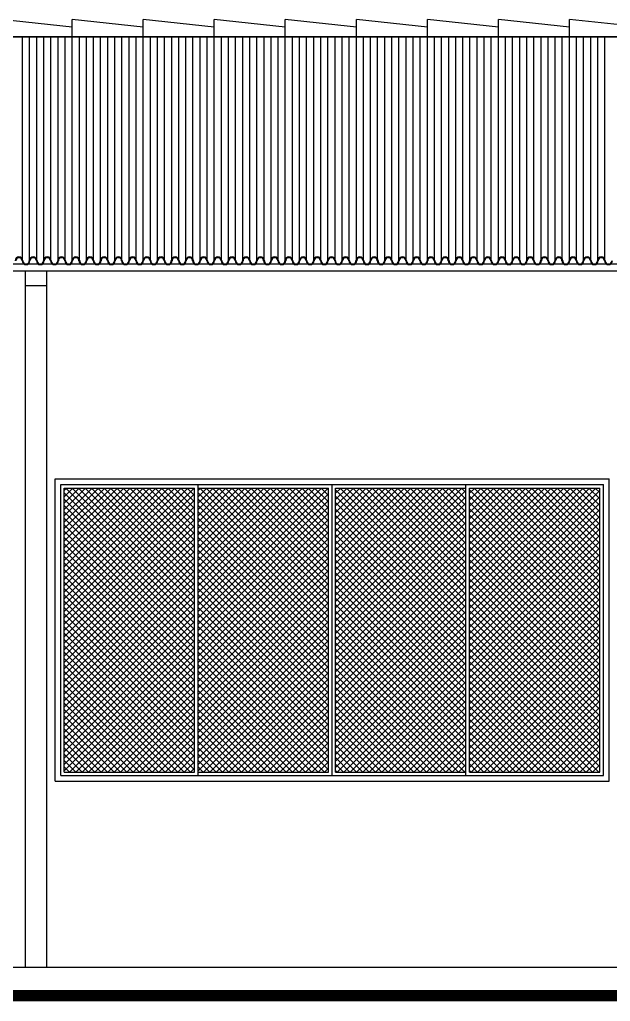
# Model space of a CAD drawing. Extents: x 5924 to 15219, y 2637 to 8140.
# Drawn here: x 10003 to 10419, y 6850 to 7541 of the extents above; entities that cross this region are included whole.
import ezdxf

# ---------------------------------------------------------------- set-up
doc = ezdxf.new("R2010")
doc.units = 0
doc.header["$LTSCALE"] = 35
for name, color, linetype in [('ESPECARQ', 2, 'CONTINUOUS'), ('ESTRUT', 12, 'CONTINUOUS'), ('GERAL', 7, 'CONTINUOUS'), ('HACHURA', 13, 'CONTINUOUS'), ('INDCORTE', 2, 'CONTINUOUS'), ('LINVISTA', 13, 'CONTINUOUS')]:
    doc.layers.add(name, color=color, linetype=linetype)

msp = doc.modelspace()

# ---------------------------------------------------------------- hatches: boundary and pattern name
at = {"layer": 'HACHURA'}
h = msp.add_hatch(dxfattribs=at)
h.set_pattern_fill('ANSI37', color=256, style=0)
h.paths.add_polyline_path([(9709.137, 7211.358), (9617.387, 7211.358), (9617.387, 7011.358), (9709.137, 7011.358)])
h.paths.add_polyline_path([(9803.387, 7211.358), (9711.637, 7211.358), (9711.637, 7011.358), (9803.387, 7011.358)])
h.paths.add_polyline_path([(9900.137, 7211.358), (9808.387, 7211.358), (9808.387, 7011.358), (9900.137, 7011.358)])
h.paths.add_polyline_path([(9994.387, 7211.358), (9902.637, 7211.358), (9902.637, 7011.358), (9994.387, 7011.358)])
h.paths.add_polyline_path([(10125.837, 7211.358), (10034.087, 7211.358), (10034.087, 7011.358), (10125.837, 7011.358)])
h.paths.add_polyline_path([(10220.087, 7211.358), (10128.337, 7211.358), (10128.337, 7011.358), (10220.087, 7011.358)])
h.paths.add_polyline_path([(10316.837, 7211.358), (10225.087, 7211.358), (10225.087, 7011.358), (10316.837, 7011.358)])
h.paths.add_polyline_path([(10411.087, 7211.358), (10319.337, 7211.358), (10319.337, 7011.358), (10411.087, 7011.358)])

# ---------------------------------------------------------------- linework, layer by layer
at = {"layer": 'ESPECARQ'}
for p, q in [((10027.587, 7217.858), (10417.587, 7217.858)), ((10027.587, 7004.858), (10027.587, 7217.858)), ((10031.587, 7008.858), (10031.587, 7213.858)), ((10031.587, 7213.858), (10413.587, 7213.858)), ((10128.337, 7008.858), (10128.337, 7213.858)), ((10222.587, 7008.858), (10222.587, 7213.858)), ((10316.837, 7008.858), (10316.837, 7213.858)), ((10413.587, 7008.858), (10413.587, 7213.858)), ((10417.587, 7004.858), (10417.587, 7217.858)), ((10034.087, 7211.358), (10125.837, 7211.358)), ((10034.087, 7011.358), (10034.087, 7211.358)), ((10125.837, 7011.358), (10125.837, 7211.358)), ((10128.337, 7211.358), (10220.087, 7211.358)), ((10220.087, 7011.358), (10220.087, 7211.358)), ((10225.087, 7211.358), (10316.837, 7211.358)), ((10225.087, 7011.358), (10225.087, 7211.358)), ((10319.337, 7211.358), (10411.087, 7211.358)), ((10319.337, 7011.358), (10319.337, 7211.358)), ((10411.087, 7011.358), (10411.087, 7211.358)), ((10034.087, 7011.358), (10125.837, 7011.358)), ((10128.337, 7011.358), (10220.087, 7011.358)), ((10225.087, 7011.358), (10316.837, 7011.358)), ((10319.337, 7011.358), (10411.087, 7011.358)), ((10027.587, 7004.858), (10417.587, 7004.858)), ((10031.587, 7008.858), (10413.587, 7008.858))]:
    msp.add_line(p, q, dxfattribs=at)
at = {"layer": 'ESTRUT'}
for p, q in [((10006.739, 6873.858), (10006.739, 7364.056)), ((10021.739, 6873.858), (10021.739, 7364.056)), ((10021.739, 7353.858), (10006.739, 7353.858)), ((7089.693, 6873.858), (11271.839, 6873.858))]:
    msp.add_line(p, q, dxfattribs=at)
at = {"layer": 'ESTRUT', "const_width": 8}
msp.add_lwpolyline([(6389.693, 6853.858), (12216.59, 6853.858)], dxfattribs=at)
at = {"layer": 'GERAL'}
for p, q in [((10039.693, 7536.073), (9989.693, 7541.271)), ((10089.693, 7536.073), (10039.693, 7541.271)), ((10039.693, 7529.073), (10039.693, 7541.271)), ((10139.693, 7536.073), (10089.693, 7541.271)), ((10089.693, 7529.073), (10089.693, 7541.271)), ((10189.693, 7536.073), (10139.693, 7541.271)), ((10139.693, 7529.073), (10139.693, 7541.271)), ((10239.693, 7536.073), (10189.693, 7541.271)), ((10189.693, 7529.073), (10189.693, 7541.271)), ((10289.693, 7536.073), (10239.693, 7541.271)), ((10239.693, 7529.073), (10239.693, 7541.271)), ((10339.693, 7536.073), (10289.693, 7541.271)), ((10289.693, 7529.073), (10289.693, 7541.271)), ((10389.693, 7536.073), (10339.693, 7541.271)), ((10339.693, 7529.073), (10339.693, 7541.271)), ((10439.693, 7536.073), (10389.693, 7541.271)), ((10389.693, 7529.073), (10389.693, 7541.271)), ((10039.693, 7529.073), (10039.693, 7536.073)), ((10089.693, 7529.073), (10089.693, 7536.073)), ((10139.693, 7529.073), (10139.693, 7536.073)), ((10189.693, 7529.073), (10189.693, 7536.073)), ((10239.693, 7529.073), (10239.693, 7536.073)), ((10289.693, 7529.073), (10289.693, 7536.073)), ((10339.693, 7529.073), (10339.693, 7536.073)), ((10389.693, 7529.073), (10389.693, 7536.073)), ((9989.693, 7529.073), (10039.693, 7529.073)), ((10039.693, 7529.073), (10089.693, 7529.073)), ((10089.693, 7529.073), (10139.693, 7529.073)), ((10139.693, 7529.073), (10189.693, 7529.073)), ((10189.693, 7529.073), (10239.693, 7529.073)), ((10239.693, 7529.073), (10289.693, 7529.073)), ((10289.693, 7529.073), (10339.693, 7529.073)), ((10339.693, 7529.073), (10389.693, 7529.073)), ((10389.693, 7529.073), (10439.693, 7529.073))]:
    msp.add_line(p, q, dxfattribs=at)
at = {"layer": 'HACHURA'}
for p, q in [((10009.693, 7371.411), (10009.693, 7373.862)), ((10009.693, 7372.508), (10009.693, 7373.862)), ((10019.693, 7371.411), (10019.693, 7373.862)), ((10019.693, 7372.508), (10019.693, 7373.862)), ((10029.693, 7371.411), (10029.693, 7373.862)), ((10029.693, 7372.508), (10029.693, 7373.862)), ((10039.693, 7371.411), (10039.693, 7373.862)), ((10039.693, 7372.508), (10039.693, 7373.862)), ((10049.693, 7371.411), (10049.693, 7373.862)), ((10049.693, 7372.508), (10049.693, 7373.862)), ((10059.693, 7371.411), (10059.693, 7373.862)), ((10059.693, 7372.508), (10059.693, 7373.862)), ((10069.693, 7371.411), (10069.693, 7373.862)), ((10069.693, 7372.508), (10069.693, 7373.862)), ((10079.693, 7371.411), (10079.693, 7373.862)), ((10079.693, 7372.508), (10079.693, 7373.862)), ((10089.693, 7371.411), (10089.693, 7373.862)), ((10089.693, 7372.508), (10089.693, 7373.862)), ((10099.693, 7371.411), (10099.693, 7373.862)), ((10099.693, 7372.508), (10099.693, 7373.862)), ((10109.693, 7371.411), (10109.693, 7373.862)), ((10109.693, 7372.508), (10109.693, 7373.862)), ((10119.693, 7371.411), (10119.693, 7373.862)), ((10119.693, 7372.508), (10119.693, 7373.862)), ((10129.693, 7371.411), (10129.693, 7373.862)), ((10129.693, 7372.508), (10129.693, 7373.862)), ((10139.693, 7371.411), (10139.693, 7373.862)), ((10139.693, 7372.508), (10139.693, 7373.862)), ((10149.693, 7371.411), (10149.693, 7373.862)), ((10149.693, 7372.508), (10149.693, 7373.862)), ((10159.693, 7371.411), (10159.693, 7373.862)), ((10159.693, 7372.508), (10159.693, 7373.862)), ((10169.693, 7371.411), (10169.693, 7373.862)), ((10169.693, 7372.508), (10169.693, 7373.862)), ((10179.693, 7371.411), (10179.693, 7373.862)), ((10179.693, 7372.508), (10179.693, 7373.862)), ((10189.693, 7371.411), (10189.693, 7373.862)), ((10189.693, 7372.508), (10189.693, 7373.862)), ((10199.693, 7371.411), (10199.693, 7373.862)), ((10199.693, 7372.508), (10199.693, 7373.862)), ((10209.693, 7371.411), (10209.693, 7373.862)), ((10209.693, 7372.508), (10209.693, 7373.862)), ((10219.693, 7371.411), (10219.693, 7373.862)), ((10219.693, 7372.508), (10219.693, 7373.862)), ((10229.693, 7371.411), (10229.693, 7373.862)), ((10229.693, 7372.508), (10229.693, 7373.862)), ((10239.693, 7371.411), (10239.693, 7373.862)), ((10239.693, 7372.508), (10239.693, 7373.862)), ((10249.693, 7371.411), (10249.693, 7373.862)), ((10249.693, 7372.508), (10249.693, 7373.862)), ((10259.693, 7371.411), (10259.693, 7373.862)), ((10259.693, 7372.508), (10259.693, 7373.862)), ((10269.693, 7371.411), (10269.693, 7373.862)), ((10269.693, 7372.508), (10269.693, 7373.862)), ((10279.693, 7371.411), (10279.693, 7373.862)), ((10279.693, 7372.508), (10279.693, 7373.862)), ((10289.693, 7371.411), (10289.693, 7373.862)), ((10289.693, 7372.508), (10289.693, 7373.862)), ((10299.693, 7371.411), (10299.693, 7373.862)), ((10299.693, 7372.508), (10299.693, 7373.862)), ((10309.693, 7371.411), (10309.693, 7373.862)), ((10309.693, 7372.508), (10309.693, 7373.862)), ((10319.693, 7371.411), (10319.693, 7373.862)), ((10319.693, 7372.508), (10319.693, 7373.862)), ((10329.693, 7371.411), (10329.693, 7373.862)), ((10329.693, 7372.508), (10329.693, 7373.862)), ((10339.693, 7371.411), (10339.693, 7373.862)), ((10339.693, 7372.508), (10339.693, 7373.862)), ((10349.693, 7371.411), (10349.693, 7373.862)), ((10349.693, 7372.508), (10349.693, 7373.862)), ((10359.693, 7371.411), (10359.693, 7373.862)), ((10359.693, 7372.508), (10359.693, 7373.862)), ((10369.693, 7371.411), (10369.693, 7373.862)), ((10369.693, 7372.508), (10369.693, 7373.862)), ((10379.693, 7371.411), (10379.693, 7373.862)), ((10379.693, 7372.508), (10379.693, 7373.862)), ((10389.693, 7371.411), (10389.693, 7373.862)), ((10389.693, 7372.508), (10389.693, 7373.862)), ((10399.693, 7371.411), (10399.693, 7373.862)), ((10399.693, 7372.508), (10399.693, 7373.862)), ((10409.693, 7371.411), (10409.693, 7373.862)), ((10409.693, 7372.508), (10409.693, 7373.862))]:
    msp.add_line(p, q, dxfattribs=at)
at = {"layer": 'INDCORTE'}
for p, q in [((10009.443, 7371.415), (10009.943, 7371.406)), ((10019.443, 7371.415), (10019.943, 7371.406)), ((10029.443, 7371.415), (10029.943, 7371.406)), ((10039.443, 7371.415), (10039.943, 7371.406)), ((10049.443, 7371.415), (10049.943, 7371.406)), ((10059.443, 7371.415), (10059.943, 7371.406)), ((10069.443, 7371.415), (10069.943, 7371.406)), ((10079.443, 7371.415), (10079.943, 7371.406)), ((10089.443, 7371.415), (10089.943, 7371.406)), ((10099.443, 7371.415), (10099.943, 7371.406)), ((10109.443, 7371.415), (10109.943, 7371.406)), ((10119.443, 7371.415), (10119.943, 7371.406)), ((10129.443, 7371.415), (10129.943, 7371.406)), ((10139.443, 7371.415), (10139.943, 7371.406)), ((10149.443, 7371.415), (10149.943, 7371.406)), ((10159.443, 7371.415), (10159.943, 7371.406)), ((10169.443, 7371.415), (10169.943, 7371.406)), ((10179.443, 7371.415), (10179.943, 7371.406)), ((10189.443, 7371.415), (10189.943, 7371.406)), ((10199.443, 7371.415), (10199.943, 7371.406)), ((10209.443, 7371.415), (10209.943, 7371.406)), ((10219.443, 7371.415), (10219.943, 7371.406)), ((10229.443, 7371.415), (10229.943, 7371.406)), ((10239.443, 7371.415), (10239.943, 7371.406)), ((10249.443, 7371.415), (10249.943, 7371.406)), ((10259.443, 7371.415), (10259.943, 7371.406)), ((10269.443, 7371.415), (10269.943, 7371.406)), ((10279.443, 7371.415), (10279.943, 7371.406)), ((10289.443, 7371.415), (10289.943, 7371.406)), ((10299.443, 7371.415), (10299.943, 7371.406)), ((10309.443, 7371.415), (10309.943, 7371.406)), ((10319.443, 7371.415), (10319.943, 7371.406)), ((10329.443, 7371.415), (10329.943, 7371.406)), ((10339.443, 7371.415), (10339.943, 7371.406)), ((10349.443, 7371.415), (10349.943, 7371.406)), ((10359.443, 7371.415), (10359.943, 7371.406)), ((10369.443, 7371.415), (10369.943, 7371.406)), ((10379.443, 7371.415), (10379.943, 7371.406)), ((10389.443, 7371.415), (10389.943, 7371.406)), ((10399.443, 7371.415), (10399.943, 7371.406)), ((10409.443, 7371.415), (10409.943, 7371.406)), ((11371.839, 7368.959), (7607.465, 7368.959))]:
    msp.add_line(p, q, dxfattribs=at)
for centre, radius, start, end in [((10002.193, 7371.362), 2.75, 1.123519, 178.876481), ((10002.193, 7371.362), 2.25, 1.123519, 178.876481), ((10007.193, 7371.46), 2.75, 181.123519, 358.876481), ((10007.193, 7371.46), 2.25, 181.123519, 358.876481), ((10012.193, 7371.362), 2.75, 1.123519, 178.876481), ((10012.193, 7371.362), 2.25, 1.123519, 178.876481), ((10017.193, 7371.46), 2.75, 181.123519, 358.876481), ((10017.193, 7371.46), 2.25, 181.123519, 358.876481), ((10022.193, 7371.362), 2.75, 1.123519, 178.876481), ((10022.193, 7371.362), 2.25, 1.123519, 178.876481), ((10027.193, 7371.46), 2.75, 181.123519, 358.876481), ((10027.193, 7371.46), 2.25, 181.123519, 358.876481), ((10032.193, 7371.362), 2.75, 1.123519, 178.876481), ((10032.193, 7371.362), 2.25, 1.123519, 178.876481), ((10037.193, 7371.46), 2.75, 181.123519, 358.876481), ((10037.193, 7371.46), 2.25, 181.123519, 358.876481), ((10042.193, 7371.362), 2.75, 1.123519, 178.876481), ((10042.193, 7371.362), 2.25, 1.123519, 178.876481), ((10047.193, 7371.46), 2.75, 181.123519, 358.876481), ((10047.193, 7371.46), 2.25, 181.123519, 358.876481), ((10052.193, 7371.362), 2.75, 1.123519, 178.876481), ((10052.193, 7371.362), 2.25, 1.123519, 178.876481), ((10057.193, 7371.46), 2.75, 181.123519, 358.876481), ((10057.193, 7371.46), 2.25, 181.123519, 358.876481), ((10062.193, 7371.362), 2.75, 1.123519, 178.876481), ((10062.193, 7371.362), 2.25, 1.123519, 178.876481), ((10067.193, 7371.46), 2.75, 181.123519, 358.876481), ((10067.193, 7371.46), 2.25, 181.123519, 358.876481), ((10072.193, 7371.362), 2.75, 1.123519, 178.876481), ((10072.193, 7371.362), 2.25, 1.123519, 178.876481), ((10077.193, 7371.46), 2.75, 181.123519, 358.876481), ((10077.193, 7371.46), 2.25, 181.123519, 358.876481), ((10082.193, 7371.362), 2.75, 1.123519, 178.876481), ((10082.193, 7371.362), 2.25, 1.123519, 178.876481), ((10087.193, 7371.46), 2.75, 181.123519, 358.876481), ((10087.193, 7371.46), 2.25, 181.123519, 358.876481), ((10092.193, 7371.362), 2.75, 1.123519, 178.876481), ((10092.193, 7371.362), 2.25, 1.123519, 178.876481), ((10097.193, 7371.46), 2.75, 181.123519, 358.876481), ((10097.193, 7371.46), 2.25, 181.123519, 358.876481), ((10102.193, 7371.362), 2.75, 1.123519, 178.876481), ((10102.193, 7371.362), 2.25, 1.123519, 178.876481), ((10107.193, 7371.46), 2.75, 181.123519, 358.876481), ((10107.193, 7371.46), 2.25, 181.123519, 358.876481), ((10112.193, 7371.362), 2.75, 1.123519, 178.876481), ((10112.193, 7371.362), 2.25, 1.123519, 178.876481), ((10117.193, 7371.46), 2.75, 181.123519, 358.876481), ((10117.193, 7371.46), 2.25, 181.123519, 358.876481), ((10122.193, 7371.362), 2.75, 1.123519, 178.876481), ((10122.193, 7371.362), 2.25, 1.123519, 178.876481), ((10127.193, 7371.46), 2.75, 181.123519, 358.876481), ((10127.193, 7371.46), 2.25, 181.123519, 358.876481), ((10132.193, 7371.362), 2.75, 1.123519, 178.876481), ((10132.193, 7371.362), 2.25, 1.123519, 178.876481), ((10137.193, 7371.46), 2.75, 181.123519, 358.876481), ((10137.193, 7371.46), 2.25, 181.123519, 358.876481), ((10142.193, 7371.362), 2.75, 1.123519, 178.876481), ((10142.193, 7371.362), 2.25, 1.123519, 178.876481), ((10147.193, 7371.46), 2.75, 181.123519, 358.876481), ((10147.193, 7371.46), 2.25, 181.123519, 358.876481), ((10152.193, 7371.362), 2.75, 1.123519, 178.876481), ((10152.193, 7371.362), 2.25, 1.123519, 178.876481), ((10157.193, 7371.46), 2.75, 181.123519, 358.876481), ((10157.193, 7371.46), 2.25, 181.123519, 358.876481), ((10162.193, 7371.362), 2.75, 1.123519, 178.876481), ((10162.193, 7371.362), 2.25, 1.123519, 178.876481), ((10167.193, 7371.46), 2.75, 181.123519, 358.876481), ((10167.193, 7371.46), 2.25, 181.123519, 358.876481), ((10172.193, 7371.362), 2.75, 1.123519, 178.876481), ((10172.193, 7371.362), 2.25, 1.123519, 178.876481), ((10177.193, 7371.46), 2.75, 181.123519, 358.876481), ((10177.193, 7371.46), 2.25, 181.123519, 358.876481), ((10182.193, 7371.362), 2.75, 1.123519, 178.876481), ((10182.193, 7371.362), 2.25, 1.123519, 178.876481), ((10187.193, 7371.46), 2.75, 181.123519, 358.876481), ((10187.193, 7371.46), 2.25, 181.123519, 358.876481), ((10192.193, 7371.362), 2.75, 1.123519, 178.876481), ((10192.193, 7371.362), 2.25, 1.123519, 178.876481), ((10197.193, 7371.46), 2.75, 181.123519, 358.876481), ((10197.193, 7371.46), 2.25, 181.123519, 358.876481), ((10202.193, 7371.362), 2.75, 1.123519, 178.876481), ((10202.193, 7371.362), 2.25, 1.123519, 178.876481), ((10207.193, 7371.46), 2.75, 181.123519, 358.876481), ((10207.193, 7371.46), 2.25, 181.123519, 358.876481), ((10212.193, 7371.362), 2.75, 1.123519, 178.876481), ((10212.193, 7371.362), 2.25, 1.123519, 178.876481), ((10217.193, 7371.46), 2.75, 181.123519, 358.876481), ((10217.193, 7371.46), 2.25, 181.123519, 358.876481), ((10222.193, 7371.362), 2.75, 1.123519, 178.876481), ((10222.193, 7371.362), 2.25, 1.123519, 178.876481), ((10227.193, 7371.46), 2.75, 181.123519, 358.876481), ((10227.193, 7371.46), 2.25, 181.123519, 358.876481), ((10232.193, 7371.362), 2.75, 1.123519, 178.876481), ((10232.193, 7371.362), 2.25, 1.123519, 178.876481), ((10237.193, 7371.46), 2.75, 181.123519, 358.876481), ((10237.193, 7371.46), 2.25, 181.123519, 358.876481), ((10242.193, 7371.362), 2.75, 1.123519, 178.876481), ((10242.193, 7371.362), 2.25, 1.123519, 178.876481), ((10247.193, 7371.46), 2.75, 181.123519, 358.876481), ((10247.193, 7371.46), 2.25, 181.123519, 358.876481), ((10252.193, 7371.362), 2.75, 1.123519, 178.876481), ((10252.193, 7371.362), 2.25, 1.123519, 178.876481), ((10257.193, 7371.46), 2.75, 181.123519, 358.876481), ((10257.193, 7371.46), 2.25, 181.123519, 358.876481), ((10262.193, 7371.362), 2.75, 1.123519, 178.876481), ((10262.193, 7371.362), 2.25, 1.123519, 178.876481), ((10267.193, 7371.46), 2.75, 181.123519, 358.876481), ((10267.193, 7371.46), 2.25, 181.123519, 358.876481), ((10272.193, 7371.362), 2.75, 1.123519, 178.876481), ((10272.193, 7371.362), 2.25, 1.123519, 178.876481), ((10277.193, 7371.46), 2.75, 181.123519, 358.876481), ((10277.193, 7371.46), 2.25, 181.123519, 358.876481), ((10282.193, 7371.362), 2.75, 1.123519, 178.876481), ((10282.193, 7371.362), 2.25, 1.123519, 178.876481), ((10287.193, 7371.46), 2.75, 181.123519, 358.876481), ((10287.193, 7371.46), 2.25, 181.123519, 358.876481), ((10292.193, 7371.362), 2.75, 1.123519, 178.876481), ((10292.193, 7371.362), 2.25, 1.123519, 178.876481), ((10297.193, 7371.46), 2.75, 181.123519, 358.876481), ((10297.193, 7371.46), 2.25, 181.123519, 358.876481), ((10302.193, 7371.362), 2.75, 1.123519, 178.876481), ((10302.193, 7371.362), 2.25, 1.123519, 178.876481), ((10307.193, 7371.46), 2.75, 181.123519, 358.876481), ((10307.193, 7371.46), 2.25, 181.123519, 358.876481), ((10312.193, 7371.362), 2.75, 1.123519, 178.876481), ((10312.193, 7371.362), 2.25, 1.123519, 178.876481), ((10317.193, 7371.46), 2.75, 181.123519, 358.876481), ((10317.193, 7371.46), 2.25, 181.123519, 358.876481), ((10322.193, 7371.362), 2.75, 1.123519, 178.876481), ((10322.193, 7371.362), 2.25, 1.123519, 178.876481), ((10327.193, 7371.46), 2.75, 181.123519, 358.876481), ((10327.193, 7371.46), 2.25, 181.123519, 358.876481), ((10332.193, 7371.362), 2.75, 1.123519, 178.876481), ((10332.193, 7371.362), 2.25, 1.123519, 178.876481), ((10337.193, 7371.46), 2.75, 181.123519, 358.876481), ((10337.193, 7371.46), 2.25, 181.123519, 358.876481), ((10342.193, 7371.362), 2.75, 1.123519, 178.876481), ((10342.193, 7371.362), 2.25, 1.123519, 178.876481), ((10347.193, 7371.46), 2.75, 181.123519, 358.876481), ((10347.193, 7371.46), 2.25, 181.123519, 358.876481), ((10352.193, 7371.362), 2.75, 1.123519, 178.876481), ((10352.193, 7371.362), 2.25, 1.123519, 178.876481), ((10357.193, 7371.46), 2.75, 181.123519, 358.876481), ((10357.193, 7371.46), 2.25, 181.123519, 358.876481), ((10362.193, 7371.362), 2.75, 1.123519, 178.876481), ((10362.193, 7371.362), 2.25, 1.123519, 178.876481), ((10367.193, 7371.46), 2.75, 181.123519, 358.876481), ((10367.193, 7371.46), 2.25, 181.123519, 358.876481), ((10372.193, 7371.362), 2.75, 1.123519, 178.876481), ((10372.193, 7371.362), 2.25, 1.123519, 178.876481), ((10377.193, 7371.46), 2.75, 181.123519, 358.876481), ((10377.193, 7371.46), 2.25, 181.123519, 358.876481), ((10382.193, 7371.362), 2.75, 1.123519, 178.876481), ((10382.193, 7371.362), 2.25, 1.123519, 178.876481), ((10387.193, 7371.46), 2.75, 181.123519, 358.876481), ((10387.193, 7371.46), 2.25, 181.123519, 358.876481), ((10392.193, 7371.362), 2.75, 1.123519, 178.876481), ((10392.193, 7371.362), 2.25, 1.123519, 178.876481), ((10397.193, 7371.46), 2.75, 181.123519, 358.876481), ((10397.193, 7371.46), 2.25, 181.123519, 358.876481), ((10402.193, 7371.362), 2.75, 1.123519, 178.876481), ((10402.193, 7371.362), 2.25, 1.123519, 178.876481), ((10407.193, 7371.46), 2.75, 181.123519, 358.876481), ((10407.193, 7371.46), 2.25, 181.123519, 358.876481), ((10412.193, 7371.362), 2.75, 1.123519, 178.876481), ((10412.193, 7371.362), 2.25, 1.123519, 178.876481), ((10417.193, 7371.46), 2.75, 181.123519, 358.876481), ((10417.193, 7371.46), 2.25, 181.123519, 358.876481)]:
    msp.add_arc(centre, radius, start, end, dxfattribs=at)
at = {"layer": 'LINVISTA'}
for p, q in [((11256.937, 7529.073), (7607.465, 7529.073)), ((10004.693, 7372.508), (10004.693, 7529.073)), ((10009.693, 7371.411), (10009.693, 7529.073)), ((10009.693, 7372.508), (10009.693, 7529.073)), ((10014.693, 7372.508), (10014.693, 7529.073)), ((10019.693, 7371.411), (10019.693, 7529.073)), ((10019.693, 7372.508), (10019.693, 7529.073)), ((10024.693, 7372.508), (10024.693, 7529.073)), ((10029.693, 7371.411), (10029.693, 7529.073)), ((10029.693, 7372.508), (10029.693, 7529.073)), ((10034.693, 7372.508), (10034.693, 7529.073)), ((10039.693, 7371.411), (10039.693, 7529.073)), ((10039.693, 7372.508), (10039.693, 7529.073)), ((10044.693, 7372.508), (10044.693, 7529.073)), ((10049.693, 7371.411), (10049.693, 7529.073)), ((10049.693, 7372.508), (10049.693, 7529.073)), ((10054.693, 7372.508), (10054.693, 7529.073)), ((10059.693, 7371.411), (10059.693, 7529.073)), ((10059.693, 7372.508), (10059.693, 7529.073)), ((10064.693, 7372.508), (10064.693, 7529.073)), ((10069.693, 7371.411), (10069.693, 7529.073)), ((10069.693, 7372.508), (10069.693, 7529.073)), ((10074.693, 7372.508), (10074.693, 7529.073)), ((10079.693, 7371.411), (10079.693, 7529.073)), ((10079.693, 7372.508), (10079.693, 7529.073)), ((10084.693, 7372.508), (10084.693, 7529.073)), ((10089.693, 7371.411), (10089.693, 7529.073)), ((10089.693, 7372.508), (10089.693, 7529.073)), ((10094.693, 7372.508), (10094.693, 7529.073)), ((10099.693, 7371.411), (10099.693, 7529.073)), ((10099.693, 7372.508), (10099.693, 7529.073)), ((10104.693, 7372.508), (10104.693, 7529.073)), ((10109.693, 7371.411), (10109.693, 7529.073)), ((10109.693, 7372.508), (10109.693, 7529.073)), ((10114.693, 7372.508), (10114.693, 7529.073)), ((10119.693, 7371.411), (10119.693, 7529.073)), ((10119.693, 7372.508), (10119.693, 7529.073)), ((10124.693, 7372.508), (10124.693, 7529.073)), ((10129.693, 7371.411), (10129.693, 7529.073)), ((10129.693, 7372.508), (10129.693, 7529.073)), ((10134.693, 7372.508), (10134.693, 7529.073)), ((10139.693, 7371.411), (10139.693, 7529.073)), ((10139.693, 7372.508), (10139.693, 7529.073)), ((10144.693, 7372.508), (10144.693, 7529.073)), ((10149.693, 7371.411), (10149.693, 7529.073)), ((10149.693, 7372.508), (10149.693, 7529.073)), ((10154.693, 7372.508), (10154.693, 7529.073)), ((10159.693, 7371.411), (10159.693, 7529.073)), ((10159.693, 7372.508), (10159.693, 7529.073)), ((10164.693, 7372.508), (10164.693, 7529.073)), ((10169.693, 7371.411), (10169.693, 7529.073)), ((10169.693, 7372.508), (10169.693, 7529.073)), ((10174.693, 7372.508), (10174.693, 7529.073)), ((10179.693, 7371.411), (10179.693, 7529.073)), ((10179.693, 7372.508), (10179.693, 7529.073)), ((10184.693, 7372.508), (10184.693, 7529.073)), ((10189.693, 7371.411), (10189.693, 7529.073)), ((10189.693, 7372.508), (10189.693, 7529.073)), ((10194.693, 7372.508), (10194.693, 7529.073)), ((10199.693, 7371.411), (10199.693, 7529.073)), ((10199.693, 7372.508), (10199.693, 7529.073)), ((10204.693, 7372.508), (10204.693, 7529.073)), ((10209.693, 7371.411), (10209.693, 7529.073)), ((10209.693, 7372.508), (10209.693, 7529.073)), ((10214.693, 7372.508), (10214.693, 7529.073)), ((10219.693, 7371.411), (10219.693, 7529.073)), ((10219.693, 7372.508), (10219.693, 7529.073)), ((10224.693, 7372.508), (10224.693, 7529.073)), ((10229.693, 7371.411), (10229.693, 7529.073)), ((10229.693, 7372.508), (10229.693, 7529.073)), ((10234.693, 7372.508), (10234.693, 7529.073)), ((10239.693, 7371.411), (10239.693, 7529.073)), ((10239.693, 7372.508), (10239.693, 7529.073)), ((10244.693, 7372.508), (10244.693, 7529.073)), ((10249.693, 7371.411), (10249.693, 7529.073)), ((10249.693, 7372.508), (10249.693, 7529.073)), ((10254.693, 7372.508), (10254.693, 7529.073)), ((10259.693, 7371.411), (10259.693, 7529.073)), ((10259.693, 7372.508), (10259.693, 7529.073)), ((10264.693, 7372.508), (10264.693, 7529.073)), ((10269.693, 7371.411), (10269.693, 7529.073)), ((10269.693, 7372.508), (10269.693, 7529.073)), ((10274.693, 7372.508), (10274.693, 7529.073)), ((10279.693, 7371.411), (10279.693, 7529.073)), ((10279.693, 7372.508), (10279.693, 7529.073)), ((10284.693, 7372.508), (10284.693, 7529.073)), ((10289.693, 7371.411), (10289.693, 7529.073)), ((10289.693, 7372.508), (10289.693, 7529.073)), ((10294.693, 7372.508), (10294.693, 7529.073)), ((10299.693, 7371.411), (10299.693, 7529.073)), ((10299.693, 7372.508), (10299.693, 7529.073)), ((10304.693, 7372.508), (10304.693, 7529.073)), ((10309.693, 7371.411), (10309.693, 7529.073)), ((10309.693, 7372.508), (10309.693, 7529.073)), ((10314.693, 7372.508), (10314.693, 7529.073)), ((10319.693, 7371.411), (10319.693, 7529.073)), ((10319.693, 7372.508), (10319.693, 7529.073)), ((10324.693, 7372.508), (10324.693, 7529.073)), ((10329.693, 7371.411), (10329.693, 7529.073)), ((10329.693, 7372.508), (10329.693, 7529.073)), ((10334.693, 7372.508), (10334.693, 7529.073)), ((10339.693, 7371.411), (10339.693, 7529.073)), ((10339.693, 7372.508), (10339.693, 7529.073)), ((10344.693, 7372.508), (10344.693, 7529.073)), ((10349.693, 7371.411), (10349.693, 7529.073)), ((10349.693, 7372.508), (10349.693, 7529.073)), ((10354.693, 7372.508), (10354.693, 7529.073)), ((10359.693, 7371.411), (10359.693, 7529.073)), ((10359.693, 7372.508), (10359.693, 7529.073)), ((10364.693, 7372.508), (10364.693, 7529.073)), ((10369.693, 7371.411), (10369.693, 7529.073)), ((10369.693, 7372.508), (10369.693, 7529.073)), ((10374.693, 7372.508), (10374.693, 7529.073)), ((10379.693, 7371.411), (10379.693, 7529.073)), ((10379.693, 7372.508), (10379.693, 7529.073)), ((10384.693, 7372.508), (10384.693, 7529.073)), ((10389.693, 7371.411), (10389.693, 7529.073)), ((10389.693, 7372.508), (10389.693, 7529.073)), ((10394.693, 7372.508), (10394.693, 7529.073)), ((10399.693, 7371.411), (10399.693, 7529.073)), ((10399.693, 7372.508), (10399.693, 7529.073)), ((10404.693, 7372.508), (10404.693, 7529.073)), ((10409.693, 7371.411), (10409.693, 7529.073)), ((10409.693, 7372.508), (10409.693, 7529.073)), ((10414.693, 7372.508), (10414.693, 7529.073)), ((10004.693, 7372.508), (10004.693, 7373.862)), ((10014.693, 7372.508), (10014.693, 7373.862)), ((10024.693, 7372.508), (10024.693, 7373.862)), ((10034.693, 7372.508), (10034.693, 7373.862)), ((10044.693, 7372.508), (10044.693, 7373.862)), ((10054.693, 7372.508), (10054.693, 7373.862)), ((10064.693, 7372.508), (10064.693, 7373.862)), ((10074.693, 7372.508), (10074.693, 7373.862)), ((10084.693, 7372.508), (10084.693, 7373.862)), ((10094.693, 7372.508), (10094.693, 7373.862)), ((10104.693, 7372.508), (10104.693, 7373.862)), ((10114.693, 7372.508), (10114.693, 7373.862)), ((10124.693, 7372.508), (10124.693, 7373.862)), ((10134.693, 7372.508), (10134.693, 7373.862)), ((10144.693, 7372.508), (10144.693, 7373.862)), ((10154.693, 7372.508), (10154.693, 7373.862)), ((10164.693, 7372.508), (10164.693, 7373.862)), ((10174.693, 7372.508), (10174.693, 7373.862)), ((10184.693, 7372.508), (10184.693, 7373.862)), ((10194.693, 7372.508), (10194.693, 7373.862)), ((10204.693, 7372.508), (10204.693, 7373.862)), ((10214.693, 7372.508), (10214.693, 7373.862)), ((10224.693, 7372.508), (10224.693, 7373.862)), ((10234.693, 7372.508), (10234.693, 7373.862)), ((10244.693, 7372.508), (10244.693, 7373.862)), ((10254.693, 7372.508), (10254.693, 7373.862)), ((10264.693, 7372.508), (10264.693, 7373.862)), ((10274.693, 7372.508), (10274.693, 7373.862)), ((10284.693, 7372.508), (10284.693, 7373.862)), ((10294.693, 7372.508), (10294.693, 7373.862)), ((10304.693, 7372.508), (10304.693, 7373.862)), ((10314.693, 7372.508), (10314.693, 7373.862)), ((10324.693, 7372.508), (10324.693, 7373.862)), ((10334.693, 7372.508), (10334.693, 7373.862)), ((10344.693, 7372.508), (10344.693, 7373.862)), ((10354.693, 7372.508), (10354.693, 7373.862)), ((10364.693, 7372.508), (10364.693, 7373.862)), ((10374.693, 7372.508), (10374.693, 7373.862)), ((10384.693, 7372.508), (10384.693, 7373.862)), ((10394.693, 7372.508), (10394.693, 7373.862)), ((10404.693, 7372.508), (10404.693, 7373.862)), ((10414.693, 7372.508), (10414.693, 7373.862)), ((11371.839, 7364.056), (7607.465, 7364.056))]:
    msp.add_line(p, q, dxfattribs=at)

doc.saveas('drawing.dxf')
